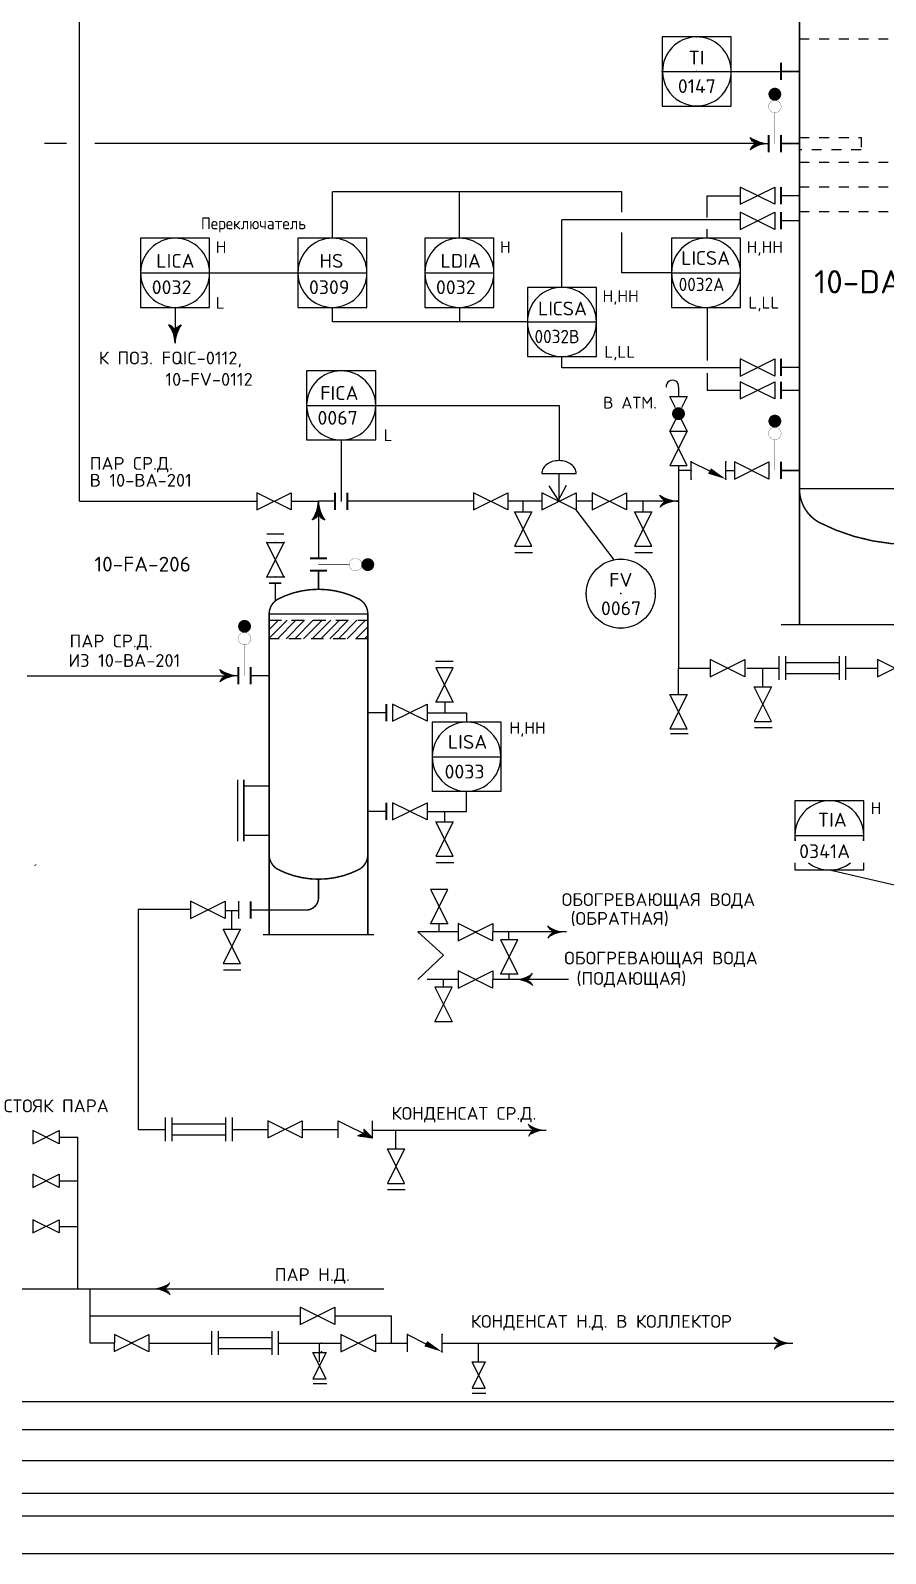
# Model space of a CAD drawing. Extents: x 78 to 490, y 181 to 404.
# Drawn here: x 191.61 to 200.28, y 185.82 to 201.26 of the extents above; entities that cross this region are included whole.
import ezdxf
from ezdxf.enums import TextEntityAlignment as Align

# ---------------------------------------------------------------- set-up
doc = ezdxf.new("R2010")
doc.units = 0
for name, pattern in [('DASH', [0.15625, 0.09375, -0.0625]), ('DASHED', [0.1875, 0.125, -0.0625]), ('SDASH', [0.09375, 0.046875, -0.046875])]:
    doc.linetypes.add(name, pattern=pattern)
doc.layers.get('0').update_dxf_attribs({"linetype": 'CONTINUOUS'})
for name, color, linetype in [('IN-ATTRIBS', 7, 'CONTINUOUS'), ('IN-EQUIPMENT', 7, 'CONTINUOUS'), ('IN-INST-TAP', 7, 'CONTINUOUS'), ('IN-INSTRUMENT', 7, 'SDASH'), ('IN-MIN-PROC', 7, 'CONTINUOUS'), ('IN-PNEUMATIC', 7, 'CONTINUOUS')]:
    doc.layers.add(name, color=color, linetype=linetype)
doc.styles.add('ATTRIBS', font='SIMPLEX', dxfattribs={"width": 0.8, "height": 0.125})
doc.styles.add('NARROW', font='simplex', dxfattribs={"width": 0.75, "height": 0.1})
doc.styles.add('S1', font='simplex.shx')
doc.styles.add('SIMPLEX', font='SIMPLEX.shx')

# ---------------------------------------------------------------- blocks, each defined once
blk = doc.blocks.new('*X21')
at = {"color": 0}
for p, q in [((5, 8.005), (5.182, 8.188)), ((5, 8.094), (5.094, 8.188)), ((5, 8.182), (5.006, 8.188)), ((5.083, 8), (5.271, 8.188)), ((5.172, 8), (5.359, 8.188)), ((5.26, 8), (5.447, 8.188)), ((5.348, 8), (5.536, 8.188)), ((5.437, 8), (5.624, 8.188)), ((5.525, 8), (5.713, 8.188)), ((5.614, 8), (5.801, 8.188)), ((5.702, 8), (5.889, 8.188)), ((5.79, 8), (5.978, 8.188)), ((5.879, 8), (6, 8.121)), ((5.967, 8), (6, 8.033))]:
    blk.add_line(p, q, dxfattribs=at)
blk = doc.blocks.new('VALVTEXT')
at = {"layer": 'IN-ATTRIBS'}
for p in [(0, 0.0625), (0, 0), (0.25, 0.0625), (0.25, 0), (0, -0.0625), (0.25, -0.0625)]:
    blk.add_point(p, dxfattribs=at)
at = {"layer": 'IN-ATTRIBS', "style": 'S1', "flags": 1}
for tag, p in [('IDNUM', (0.125, 0.5625)), ('DWGNO', (0.125, 0.4375)), ('FILENO', (0.125, 0.3125))]:
    blk.add_attdef(tag, text='', height=0.1, dxfattribs=at).set_placement(p, align=Align.CENTER)
at = {"layer": 'IN-ATTRIBS', "style": 'S1'}
for tag, p in [('MODE', (0.125, 0.078125)), ('SIZE', (0.125, -0.1875))]:
    blk.add_attdef(tag, text='', height=0.1, dxfattribs=at).set_placement(p, align=Align.CENTER)
blk = doc.blocks.new('T1FLANGE')
at = {"layer": 'IN-EQUIPMENT', "const_width": 0.015}
blk.add_lwpolyline([(0, 0.0625), (0, -0.0625)], dxfattribs=at)
blk = doc.blocks.new('BUBTEXT')
at = {"layer": 'IN-ATTRIBS'}
for p in [(0, 0.25), (-0.25, 0), (0, 0), (0.25, 0), (0, -0.25)]:
    blk.add_point(p, dxfattribs=at)
at = {"layer": 'IN-ATTRIBS', "flags": 1}
for tag, style, width, p in [('IDNUM', 'ATTRIBS', 0.8, (0.009, 0.584)), ('DWGNO', 'ATTRIBS', 0.8, (0.003, 0.447)), ('FILENO', 'ATTRIBS', 0.8, (-0.003, 0.311)), ('LOC', 'ATTRIBS', 0.8, (-0.08, -0.422)), ('SIG', 'ATTRIBS', 0.8, (-0.087, -0.563)), ('INSTALL', 'ATTRIBS', 0.8, (-0.087, -0.699)), ('SERV', 'ATTRIBS', 0.8, (-0.083, -0.838)), ('DATE', 'ATTRIBS', 0.8, (-0.088, -0.969)), ('DES', 'NARROW', 0.75, (-0.087, -1.102)), ('CSYS', 'NARROW', 0.75, (-0.087, -1.243))]:
    blk.add_attdef(tag, text='', height=0.1, dxfattribs=dict(at, style=style, width=width)).set_placement(p, align=Align.CENTER)
at = {"layer": 'IN-ATTRIBS', "style": 'ATTRIBS', "flags": 1}
blk.add_attdef('SYSCDI', text='', height=0.1, dxfattribs=at).set_placement((-0.312, 0.312), align=Align.RIGHT)
at = {"layer": 'IN-ATTRIBS', "style": 'S1'}
for tag, p in [('XT', (0.324, 0.257)), ('A1', (0.323, 0.115)), ('A2', (0.323, -0.035)), ('A3', (0.323, -0.185)), ('RES', (0.323, -0.342))]:
    blk.add_attdef(tag, p, '', height=0.1, dxfattribs=at)
at = {"layer": 'IN-ATTRIBS', "style": 'ATTRIBS'}
blk.add_attdef('SYSCDV', text='', height=0.1, dxfattribs=at).set_placement((-0.312, 0.141), align=Align.RIGHT)
at = {"layer": 'IN-ATTRIBS', "style": 'S1'}
for tag, p in [('INSTTYPE', (0, 0.05)), ('TAGNUM', (0.002, -0.156)), ('MD', (0.402, -0.565)), ('SZ', (0.402, -0.696))]:
    blk.add_attdef(tag, text='', height=0.1, dxfattribs=at).set_placement(p, align=Align.CENTER)

msp = doc.modelspace()

# ---------------------------------------------------------------- hatches: boundary and pattern name
h = msp.add_hatch()
h.set_pattern_fill('ANSI37', color=2, scale=0.00014, angle=180, style=0)
h.set_pattern_definition([(225, (570.10939357, 476.76929744), (0.00031430896424, -0.00031430896424), []), (315, (570.10939357, 476.76929744), (0.00031430896424, 0.00031430896424), [])])
edge = h.paths.add_edge_path()
edge.add_line((195.076, 190.035), (194.926, 190.057))
edge.add_line((194.926, 190.057), (194.991, 190.08))
edge.add_line((194.991, 190.08), (194.989, 190.124))
edge.add_line((194.989, 190.124), (195.075, 190.036))

# ---------------------------------------------------------------- linework, layer by layer
at = {"color": 5}
for p, q in [((192.105, 200.193), (192.105, 202.349)), ((192.105, 196.486), (192.105, 200.228)), ((198.466, 199.582), (198.803, 199.582)), ((198.466, 199.363), (198.466, 199.582)), ((198.803, 199.337), (196.995, 199.337)), ((196.995, 198.653), (196.995, 199.337)), ((198.466, 199.15), (198.466, 199.243)), ((198.466, 198.451), (198.466, 197.914)), ((196.995, 197.838), (196.995, 197.953)), ((198.803, 197.838), (196.995, 197.838)), ((198.466, 197.785), (198.466, 197.611)), ((198.466, 197.611), (198.803, 197.611)), ((192.105, 196.486), (193.386, 196.486)), ((193.341, 196.486), (193.902, 196.486)), ((194.252, 196.486), (194.528, 196.486)), ((194.696, 196.486), (194.528, 196.486)), ((196.098, 196.486), (194.821, 196.486)), ((196.791, 196.486), (196.448, 196.486)), ((197.301, 196.486), (197.141, 196.486)), ((198.176, 196.486), (197.651, 196.486)), ((194.528, 196.412), (194.528, 195.907)), ((194.528, 196.361), (194.528, 195.919)), ((191.577, 194.719), (193.591, 194.719)), ((192.701, 192.351), (192.701, 190.122)), ((193.231, 192.351), (192.701, 192.351)), ((193.581, 192.339), (193.718, 192.339)), ((193.649, 192.151), (193.649, 192.34)), ((195.794, 191.886), (195.534, 192.123)), ((195.534, 191.641), (195.794, 191.886)), ((191.901, 190.042), (192.09, 190.042)), ((192.09, 188.507), (192.09, 190.042)), ((192.701, 190.122), (192.975, 190.122)), ((193.652, 190.122), (194.014, 190.122)), ((194.364, 190.122), (194.726, 190.122)), ((195.071, 190.114), (196.837, 190.114)), ((195.313, 189.924), (195.313, 190.114)), ((191.901, 189.6), (192.09, 189.6)), ((191.901, 189.139), (192.09, 189.139)), ((191.344, 188.507), (195.19, 188.507)), ((192.209, 188.507), (192.209, 187.959)), ((192.209, 188.233), (194.344, 188.232)), ((194.694, 188.231), (195.269, 188.231)), ((195.269, 187.955), (195.269, 188.231)), ((192.209, 187.959), (192.459, 187.959)), ((192.809, 187.957), (193.444, 187.957)), ((194.121, 187.957), (194.756, 187.957)), ((194.539, 187.768), (194.539, 187.957)), ((195.106, 187.955), (195.431, 187.955)), ((195.781, 187.955), (199.335, 187.955)), ((196.151, 187.766), (196.151, 187.955)), ((105.865, 186.205), (278.747, 186.205))]:
    msp.add_line(p, q, dxfattribs=at)
at = {"color": 5, "linetype": 'DASH'}
for p, q in [((199.403, 201.173), (201.653, 201.173)), ((199.403, 200.173), (200.028, 200.173)), ((200.028, 200.173), (200.028, 200.048)), ((200.028, 200.048), (199.403, 200.048)), ((199.403, 199.923), (201.653, 199.923)), ((199.403, 199.673), (201.653, 199.673)), ((199.403, 199.423), (201.653, 199.423))]:
    msp.add_line(p, q, dxfattribs=at)
at = {"linetype": 'Continuous'}
for p, q in [((198.01, 200.841), (198.71, 200.841)), ((192.725, 198.801), (193.425, 198.801)), ((194.319, 198.801), (195.019, 198.801)), ((195.606, 198.801), (196.306, 198.801)), ((198.106, 198.801), (198.806, 198.801)), ((196.645, 198.303), (197.345, 198.303)), ((194.408, 197.458), (195.108, 197.458)), ((195.681, 193.898), (196.381, 193.898)), ((199.357, 193.1), (200.057, 193.1)), ((196.125, 192.123), (196.111, 192.123)), ((196.121, 191.641), (196.116, 191.641)), ((194.522, 188.233), (194.516, 188.233)), ((192.636, 187.959), (192.631, 187.959)), ((194.062, 187.957), (194.056, 187.957))]:
    msp.add_line(p, q, dxfattribs=at)
at = {"color": 3, "linetype": 'Continuous'}
for p, q in [((191.975, 200.111), (191.751, 200.111)), ((198.966, 200.111), (192.261, 200.111))]:
    msp.add_line(p, q, dxfattribs=at)
for p, q in [((197.604, 199.621), (194.669, 199.621)), ((194.669, 199.151), (194.669, 199.621)), ((195.956, 199.151), (195.956, 199.621)), ((197.604, 199.415), (197.604, 199.621)), ((197.604, 198.801), (197.604, 199.211)), ((193.425, 198.801), (194.319, 198.801)), ((198.106, 198.801), (197.604, 198.801)), ((193.075, 198.451), (193.075, 198.088)), ((194.669, 198.303), (194.669, 198.451)), ((195.956, 198.451), (195.956, 198.303)), ((196.412, 198.303), (194.669, 198.303)), ((196.645, 198.303), (196.412, 198.303)), ((195.108, 197.458), (196.966, 197.458)), ((197.524, 195.893), (197.141, 196.398)), ((194.028, 195.344), (195.028, 195.344)), ((199.707, 192.75), (201.956, 192.236))]:
    msp.add_line(p, q)
at = {"color": 5, "linetype": 'Continuous'}
for p, q in [((198.177, 197.642), (198.177, 197.548)), ((198.177, 196.848), (198.177, 195.986)), ((198.307, 196.798), (198.177, 196.798)), ((198.657, 196.799), (198.743, 196.798)), ((198.177, 195.986), (198.177, 194.796)), ((198.177, 194.529), (198.177, 194.796)), ((198.177, 194.796), (198.499, 194.796)), ((198.868, 194.796), (199.194, 194.796)), ((199.871, 194.796), (200.193, 194.796)), ((195.749, 192.202), (195.749, 192.123)), ((195.749, 192.123), (195.534, 192.123)), ((195.943, 192.123), (195.749, 192.123)), ((196.6, 192.123), (196.293, 192.123)), ((196.456, 192.043), (196.456, 192.123)), ((197.042, 192.123), (196.6, 192.123)), ((196.459, 191.693), (196.459, 191.641)), ((195.943, 191.641), (195.63, 191.641)), ((195.796, 191.563), (195.796, 191.641)), ((196.723, 191.641), (196.293, 191.641)), ((197.062, 191.641), (196.723, 191.641))]:
    msp.add_line(p, q, dxfattribs=at)
at = {"color": 2}
for p, q in [((198.657, 196.711), (198.657, 196.886)), ((199.091, 196.886), (199.091, 196.711)), ((196.791, 196.767), (197.141, 196.767)), ((196.966, 196.486), (196.966, 196.767)), ((196.603, 196.38), (196.603, 196.486)), ((197.819, 196.38), (197.819, 196.486)), ((194.003, 196.157), (194.178, 196.157)), ((196.518, 195.968), (196.697, 195.968)), ((197.734, 195.968), (197.913, 195.968)), ((195.892, 194.862), (195.713, 194.862)), ((199.194, 194.916), (199.194, 194.676)), ((199.262, 194.916), (199.262, 194.676)), ((199.262, 194.851), (199.804, 194.851)), ((199.804, 194.916), (199.804, 194.676)), ((199.871, 194.916), (199.871, 194.676)), ((199.262, 194.74), (199.804, 194.74)), ((195.807, 194.45), (195.807, 194.344)), ((198.946, 194.194), (199.125, 194.194)), ((198.095, 194.132), (198.274, 194.132)), ((195.807, 193.239), (195.807, 193.344)), ((195.722, 192.826), (195.901, 192.826)), ((193.718, 192.434), (193.718, 192.259)), ((193.564, 191.739), (193.742, 191.739)), ((192.975, 190.242), (192.975, 190.002)), ((193.043, 190.242), (193.043, 190.002)), ((193.043, 190.177), (193.585, 190.177)), ((193.585, 190.242), (193.585, 190.002)), ((193.652, 190.242), (193.652, 190.002)), ((194.726, 190.035), (194.726, 190.21)), ((194.726, 190.21), (195.076, 190.035)), ((195.076, 190.035), (195.076, 190.21)), ((193.043, 190.067), (193.585, 190.067)), ((194.926, 190.057), (194.991, 190.08)), ((195.076, 190.035), (194.926, 190.057)), ((194.989, 190.124), (195.075, 190.036)), ((195.228, 189.512), (195.407, 189.512)), ((193.444, 188.077), (193.444, 187.837)), ((193.512, 188.077), (193.512, 187.837)), ((193.512, 188.012), (194.054, 188.012)), ((194.054, 188.077), (194.054, 187.837)), ((194.121, 188.077), (194.121, 187.837)), ((195.431, 188.043), (195.617, 187.95)), ((195.431, 187.868), (195.431, 188.043)), ((195.781, 187.868), (195.781, 188.043)), ((193.512, 187.902), (194.054, 187.902)), ((194.474, 187.546), (194.611, 187.546)), ((196.086, 187.45), (196.223, 187.45))]:
    msp.add_line(p, q, dxfattribs=at)
at = {"color": 7}
for p, q in [((196.966, 196.486), (196.865, 196.644)), ((196.953, 196.485), (197.043, 196.65))]:
    msp.add_line(p, q, dxfattribs=at)
at = {"color": 2, "linetype": 'Continuous'}
msp.add_line((199.031, 194.606), (199.031, 194.796), dxfattribs=at)
at = {"color": 3}
for p, q in [((170.354, 187.365), (222.109, 187.365)), ((116.38, 187.08), (277.715, 187.08)), ((116.213, 186.766), (277.81, 186.766)), ((106.748, 186.436), (278.396, 186.436))]:
    msp.add_line(p, q, dxfattribs=at)
at = {"color": 6}
msp.add_line((79.948, 185.824), (463.566, 185.824), dxfattribs=at)
for points in [[(198.71, 200.787), (198.71, 201.191), (198.01, 201.191), (198.01, 200.787)], [(198.01, 200.787), (198.01, 200.491), (198.71, 200.491), (198.71, 200.787)], [(193.425, 198.747), (193.425, 199.151), (192.725, 199.151), (192.725, 198.747)], [(195.019, 198.747), (195.019, 199.151), (194.319, 199.151), (194.319, 198.747)], [(196.306, 198.747), (196.306, 199.151), (195.606, 199.151), (195.606, 198.747)], [(198.806, 198.747), (198.806, 199.151), (198.106, 199.151), (198.106, 198.747)], [(192.725, 198.801), (192.725, 198.451), (193.425, 198.451), (193.425, 198.747)], [(194.319, 198.747), (194.319, 198.451), (195.019, 198.451), (195.019, 198.747)], [(195.606, 198.747), (195.606, 198.451), (196.306, 198.451), (196.306, 198.747)], [(197.345, 198.249), (197.345, 198.653), (196.645, 198.653), (196.645, 198.249)], [(198.106, 198.747), (198.106, 198.451), (198.806, 198.451), (198.806, 198.747)], [(196.645, 198.249), (196.645, 197.953), (197.345, 197.953), (197.345, 198.303)], [(195.108, 197.404), (195.108, 197.808), (194.408, 197.808), (194.408, 197.404)], [(194.408, 197.404), (194.408, 197.108), (195.108, 197.108), (195.108, 197.404)], [(196.381, 193.844), (196.381, 194.248), (195.681, 194.248), (195.681, 193.844)], [(195.681, 193.844), (195.681, 193.548), (196.381, 193.548), (196.381, 193.844)], [(200.057, 193.046), (200.057, 193.45), (199.357, 193.45), (199.357, 193.046)], [(199.357, 192.822), (199.357, 192.75), (200.057, 192.75), (200.057, 192.822)]]:
    msp.add_lwpolyline(points)
at = {"color": 2}
for points, const_width in [([(199.121, 200.611, 1), (199.186, 200.611, 1)], 0.065), ([(199.09, 200.486, 1), (199.217, 200.486, 1)], 0.0025), ([(198.177, 197.341, 1), (198.177, 197.406, 1)], 0.0656), ([(199.121, 197.298, 1), (199.186, 197.298, 1)], 0.065), ([(199.09, 197.173, 1), (199.217, 197.173, 1)], 0.0025), ([(194.903, 195.908, 1), (194.903, 195.78, 1)], 0.0025), ([(195.028, 195.877, 1), (195.028, 195.812, 1)], 0.065), ([(193.746, 195.219, 1), (193.811, 195.219, 1)], 0.065), ([(193.715, 195.094, 1), (193.842, 195.094, 1)], 0.0025)]:
    msp.add_lwpolyline(points, format="xyb", close=True, dxfattribs=dict(at, const_width=const_width))
for points, const_width in [([(199.153, 200.423), (199.153, 200.111)], 0.005), ([(199.091, 200.023), (199.091, 200.198)], 0.021), ([(199.153, 197.111), (199.153, 196.798)], 0.005), ([(194.696, 196.573), (194.696, 196.398)], 0.021), ([(194.821, 196.573), (194.821, 196.398)], 0.021), ([(194.441, 195.907), (194.616, 195.907)], 0.021), ([(194.841, 195.844), (194.528, 195.844)], 0.005), ([(193.778, 195.032), (193.778, 194.719)], 0.005), ([(193.716, 194.632), (193.716, 194.807)], 0.021)]:
    msp.add_lwpolyline(points, dxfattribs=dict(at, const_width=const_width))
at = {"color": 3, "linetype": 'Continuous'}
for points in [[(198.966, 200.111, -0.206864), (198.903, 200.173, -0.206864)], [(199.091, 200.111, 0.150368), (198.903, 200.048, 0.150368)], [(198.966, 200.111, 0.206864), (198.903, 200.048, 0.206864)]]:
    msp.add_lwpolyline(points, format="xyb", dxfattribs=at)
at = {"color": 2}
for points in [[(198.803, 199.495), (199.153, 199.67), (199.153, 199.495), (198.803, 199.67)], [(198.803, 199.241), (199.153, 199.416), (199.153, 199.241), (198.803, 199.416)], [(198.803, 197.755), (199.153, 197.93), (199.153, 197.755), (198.803, 197.93)], [(198.803, 197.523), (199.153, 197.698), (199.153, 197.523), (198.803, 197.698)], [(198.265, 196.848), (198.09, 197.198), (198.265, 197.198), (198.09, 196.848)], [(198.743, 196.711), (199.093, 196.886), (199.093, 196.711), (198.743, 196.886)], [(193.902, 196.398), (194.252, 196.573), (194.252, 196.398), (193.902, 196.573)], [(196.098, 196.398), (196.448, 196.573), (196.448, 196.398), (196.098, 196.573)], [(196.791, 196.398), (197.141, 196.573), (197.141, 196.398), (196.791, 196.573)], [(197.301, 196.398), (197.651, 196.573), (197.651, 196.398), (197.301, 196.573)], [(196.691, 196.03), (196.516, 196.38), (196.691, 196.38), (196.516, 196.03)], [(197.907, 196.03), (197.732, 196.38), (197.907, 196.38), (197.732, 196.03)], [(194.178, 195.719), (194.003, 196.069), (194.178, 196.069), (194.003, 195.719)], [(195.719, 194.8), (195.894, 194.45), (195.719, 194.45), (195.894, 194.8)], [(198.499, 194.708), (198.849, 194.883), (198.849, 194.708), (198.499, 194.883)], [(200.193, 194.708), (200.543, 194.883), (200.543, 194.708), (200.193, 194.883)], [(198.265, 194.179), (198.09, 194.529), (198.265, 194.529), (198.09, 194.179)], [(199.118, 194.256), (198.943, 194.606), (199.118, 194.606), (198.943, 194.256)], [(195.278, 194.257), (195.628, 194.432), (195.628, 194.257), (195.278, 194.432)], [(195.278, 193.257), (195.628, 193.432), (195.628, 193.257), (195.278, 193.432)], [(195.894, 192.889), (195.719, 193.239), (195.894, 193.239), (195.719, 192.889)], [(195.665, 192.554), (195.84, 192.204), (195.665, 192.204), (195.84, 192.554)], [(193.231, 192.259), (193.581, 192.434), (193.581, 192.259), (193.231, 192.434)], [(193.736, 191.801), (193.561, 192.151), (193.736, 192.151), (193.561, 191.801)], [(196.293, 192.032), (195.944, 192.207), (195.943, 192.032), (196.294, 192.207)], [(196.372, 192.043), (196.547, 191.693), (196.372, 191.693), (196.547, 192.043)], [(196.293, 191.552), (195.944, 191.727), (195.943, 191.552), (196.294, 191.727)], [(195.708, 191.563), (195.883, 191.213), (195.708, 191.213), (195.883, 191.563)], [(194.014, 190.035), (194.364, 190.21), (194.364, 190.035), (194.014, 190.21)], [(191.632, 189.975), (191.901, 190.109), (191.901, 189.975), (191.632, 190.109)], [(195.401, 189.574), (195.226, 189.924), (195.401, 189.924), (195.226, 189.574)], [(191.632, 189.533), (191.901, 189.667), (191.901, 189.533), (191.632, 189.667)], [(191.632, 189.072), (191.901, 189.206), (191.901, 189.072), (191.632, 189.206)], [(194.694, 188.144), (194.344, 188.319), (194.344, 188.144), (194.694, 188.319)], [(192.808, 187.869), (192.459, 188.045), (192.458, 187.87), (192.809, 188.044)], [(195.106, 187.868), (194.756, 188.043), (194.756, 187.868), (195.106, 188.043)], [(194.606, 187.594), (194.472, 187.862), (194.606, 187.862), (194.472, 187.594)], [(196.218, 187.498), (196.084, 187.766), (196.218, 187.766), (196.084, 187.498)]]:
    msp.add_lwpolyline(points, close=True, dxfattribs=at)
for points in [[(193.075, 198.213, 0.206864), (193.012, 198.275)], [(193.075, 198.088, 0.150368), (193.012, 198.275)], [(193.075, 198.213, -0.206864), (193.137, 198.275)]]:
    msp.add_lwpolyline(points, format="xyb")
for points in [[(198.148, 197.432), (198.09, 197.548), (198.265, 197.548), (198.206, 197.432)], [(198.148, 197.315), (198.09, 197.198), (198.265, 197.198), (198.206, 197.315)], [(198.307, 196.711), (198.307, 196.886), (198.492, 196.793)]]:
    msp.add_lwpolyline(points, dxfattribs=at)
msp.add_lwpolyline([(197.141, 196.767, 0.126822), (197.128, 196.815, 0.10607), (197.09, 196.86, 0.085783), (197.035, 196.888, 0.075445), (196.966, 196.898, 0.075445), (196.897, 196.888, 0.085783), (196.842, 196.86, 0.10607), (196.803, 196.815, 0.126822), (196.791, 196.767, 0.126822)], format="xyb", dxfattribs=at)
at = {"color": 5}
for points in [[(194.528, 196.486, 0.150368), (194.591, 196.298, 0.150368)], [(198.051, 196.486, -0.206864), (197.989, 196.548, -0.206864)], [(198.051, 196.486, 0.206864), (197.989, 196.423, 0.206864)], [(194.528, 196.361, -0.206864), (194.466, 196.298, -0.206864)], [(194.528, 196.361, 0.206864), (194.591, 196.298, 0.206864)], [(193.591, 194.719, -0.206864), (193.528, 194.782, -0.206864)], [(193.716, 194.719, 0.150368), (193.528, 194.657, 0.150368)], [(193.591, 194.719, 0.206864), (193.528, 194.657, 0.206864)], [(196.917, 192.123, -0.206864), (196.854, 192.185, -0.206864)], [(196.917, 192.123, 0.206864), (196.854, 192.06, 0.206864)], [(196.633, 191.641, 0.206864), (196.696, 191.703, 0.206864)], [(196.633, 191.641, -0.206864), (196.696, 191.578, -0.206864)], [(196.718, 190.114, -0.206864), (196.655, 190.176, -0.206864)], [(196.718, 190.114, 0.206864), (196.655, 190.051, 0.206864)], [(192.959, 188.507, 0.206864), (193.022, 188.57, 0.206864)], [(192.959, 188.507, -0.206864), (193.022, 188.445, -0.206864)], [(199.21, 187.955, -0.206864), (199.148, 188.018)], [(199.21, 187.955, 0.206864), (199.148, 187.893)]]:
    msp.add_lwpolyline(points, format="xyb", dxfattribs=at)
at = {"color": 6}
for points, const_width in [([(194.441, 195.782), (194.616, 195.782)], 0.021), ([(194.528, 195.594), (194.528, 195.782)], 0.015), ([(194.028, 195.657), (194.153, 195.657)], 0.015), ([(194.091, 195.469), (194.091, 195.657)], 0.015), ([(193.841, 194.632), (193.841, 194.807)], 0.021), ([(194.028, 194.719), (193.841, 194.719)], 0.015), ([(195.028, 194.344), (195.216, 194.344)], 0.015), ([(195.216, 194.432), (195.216, 194.257)], 0.021), ([(193.708, 193.04), (193.708, 193.665)], 0.015), ([(193.771, 193.04), (193.771, 193.665)], 0.015), ([(194.021, 193.602), (193.771, 193.602)], 0.015), ([(195.216, 193.432), (195.216, 193.257)], 0.021), ([(195.028, 193.344), (195.216, 193.344)], 0.015), ([(194.021, 193.102), (193.771, 193.102)], 0.015), ([(194.028, 192.907), (194.028, 192.094)], 0.015), ([(195.028, 192.907), (195.028, 192.094)], 0.015), ([(193.841, 192.432), (193.841, 192.257)], 0.021), ([(194.028, 192.344), (193.841, 192.344)], 0.015), ([(193.966, 192.094), (195.091, 192.094)], 0.015)]:
    msp.add_lwpolyline(points, dxfattribs=dict(at, const_width=const_width))
at = {"color": 6, "const_width": 0.015}
msp.add_lwpolyline([(195.028, 195.344, 0.267949), (194.942, 195.494, 0.242718), (194.115, 195.494, 0.267949), (194.028, 195.344), (194.028, 192.907, 0.267949), (194.115, 192.757, 0.242718), (194.942, 192.757, 0.267949), (195.028, 192.907)], format="xyb", close=True, dxfattribs=at)
msp.add_lwpolyline([(194.028, 192.344), (194.403, 192.344, 0.414214), (194.528, 192.469), (194.528, 192.657)], format="xyb", dxfattribs=at)
msp.add_circle((197.592, 195.55), 0.35)
for centre, radius, start, end in [((198.363, 200.843), 0.348, 2.4933, 180.3164), ((198.363, 200.84), 0.348, 179.8408, 2.9688), ((193.075, 198.801), 0.35, 0, 180), ((194.669, 198.801), 0.35, 360, 180), ((195.956, 198.801), 0.35, 360, 180), ((198.456, 198.801), 0.35, 360, 180), ((193.075, 198.801), 0.35, 180, 0), ((194.669, 198.801), 0.35, 180, 0), ((195.956, 198.801), 0.35, 180, 0), ((198.456, 198.801), 0.35, 180, 0), ((196.995, 198.303), 0.35, 0, 180), ((193.411, 198.08), 0.336, 144.4623, 178.6678), ((196.995, 198.303), 0.35, 180, 360), ((194.758, 197.458), 0.35, 360, 180), ((194.758, 197.458), 0.35, 180, 0), ((196.029, 193.9), 0.348, 359.6296, 180.3704), ((196.029, 193.895), 0.348, 178.8556, 0.4035), ((199.707, 193.1), 0.35, 351.1529, 188.8471), ((199.707, 193.1), 0.35, 232.6037, 307.3963)]:
    msp.add_arc(centre, radius, start, end)
at = {"color": 3, "linetype": 'Continuous'}
msp.add_arc((199.099, 200.447), 0.336, 234.4623, 268.6678, dxfattribs=at)
at = {"color": 5, "linetype": 'Continuous'}
msp.add_arc((198.115, 197.65), 0.063, 352.875, 187.125, dxfattribs=at)
at = {"color": 5}
for centre, start, end in [((194.192, 196.494), 324.4623, 358.6678), ((198.184, 196.822), 234.4623, 268.6678), ((193.724, 195.055), 234.4623, 268.6678)]:
    msp.add_arc(centre, 0.336, start, end, dxfattribs=at)
at = {"color": 3, "linetype": 'Continuous'}
for points in [[(198.937, 200.152), (198.911, 200.157), (198.903, 200.173)], [(198.937, 200.07), (198.911, 200.064), (198.903, 200.048)], [(198.974, 200.135), (198.922, 200.142), (198.937, 200.152), (198.911, 200.157)], [(198.974, 200.087), (198.922, 200.079), (198.937, 200.07), (198.911, 200.064)], [(199.012, 200.122), (198.935, 200.129), (198.974, 200.135), (198.922, 200.142)], [(199.012, 200.099), (198.935, 200.092), (198.974, 200.087), (198.922, 200.079)], [(199.051, 200.114), (198.95, 200.119), (199.012, 200.122), (198.935, 200.129)], [(199.051, 200.107), (198.95, 200.103), (199.012, 200.099), (198.935, 200.092)], [(199.091, 200.111), (198.966, 200.111), (199.051, 200.114), (198.95, 200.119)], [(199.091, 200.111), (198.966, 200.111), (199.051, 200.107), (198.95, 200.103)]]:
    msp.add_solid(points, dxfattribs=at)
for points in [[(193.034, 198.242), (193.029, 198.267), (193.012, 198.275)], [(193.051, 198.205), (193.044, 198.257), (193.034, 198.242), (193.029, 198.267)], [(193.064, 198.167), (193.056, 198.244), (193.051, 198.205), (193.044, 198.257)], [(193.072, 198.128), (193.067, 198.229), (193.064, 198.167), (193.056, 198.244)], [(193.075, 198.088), (193.075, 198.213), (193.072, 198.128), (193.067, 198.229)], [(193.075, 198.088), (193.075, 198.213), (193.078, 198.128), (193.083, 198.229)], [(193.078, 198.128), (193.083, 198.229), (193.086, 198.167), (193.094, 198.244)], [(193.086, 198.167), (193.094, 198.244), (193.099, 198.205), (193.106, 198.257)], [(193.099, 198.205), (193.106, 198.257), (193.116, 198.242), (193.121, 198.267)], [(193.116, 198.242), (193.121, 198.267), (193.137, 198.275)]]:
    msp.add_solid(points)
at = {"color": 2}
for points in [[(198.476, 196.766), (198.657, 196.711), (198.507, 196.82)], [(195.601, 187.924), (195.781, 187.868), (195.631, 187.977)]]:
    msp.add_solid(points, dxfattribs=at)
at = {"color": 5}
for points in [[(194.528, 196.486), (194.528, 196.361), (194.525, 196.446), (194.52, 196.344)], [(194.528, 196.486), (194.528, 196.361), (194.532, 196.446), (194.536, 196.344)], [(198.023, 196.527), (197.997, 196.532), (197.989, 196.548)], [(198.059, 196.51), (198.008, 196.517), (198.023, 196.527), (197.997, 196.532)], [(198.059, 196.462), (198.008, 196.454), (198.023, 196.445), (197.997, 196.439)], [(198.097, 196.497), (198.02, 196.504), (198.059, 196.51), (198.008, 196.517)], [(198.097, 196.474), (198.02, 196.467), (198.059, 196.462), (198.008, 196.454)], [(198.137, 196.489), (198.035, 196.494), (198.097, 196.497), (198.02, 196.504)], [(198.137, 196.482), (198.035, 196.478), (198.097, 196.474), (198.02, 196.467)], [(198.176, 196.486), (198.051, 196.486), (198.137, 196.489), (198.035, 196.494)], [(198.176, 196.486), (198.051, 196.486), (198.137, 196.482), (198.035, 196.478)], [(194.487, 196.332), (194.482, 196.306), (194.466, 196.298)], [(194.504, 196.368), (194.497, 196.317), (194.487, 196.332), (194.482, 196.306)], [(194.517, 196.406), (194.51, 196.33), (194.504, 196.368), (194.497, 196.317)], [(194.525, 196.446), (194.52, 196.344), (194.517, 196.406), (194.51, 196.33)], [(194.532, 196.446), (194.536, 196.344), (194.54, 196.406), (194.547, 196.33)], [(194.54, 196.406), (194.547, 196.33), (194.552, 196.368), (194.56, 196.317)], [(194.552, 196.368), (194.56, 196.317), (194.57, 196.332), (194.575, 196.306)], [(194.57, 196.332), (194.575, 196.306), (194.591, 196.298)], [(198.023, 196.445), (197.997, 196.439), (197.989, 196.423)], [(193.562, 194.76), (193.536, 194.765), (193.528, 194.782)], [(193.599, 194.743), (193.547, 194.751), (193.562, 194.76), (193.536, 194.765)], [(193.562, 194.678), (193.536, 194.673), (193.528, 194.657)], [(193.599, 194.695), (193.547, 194.688), (193.562, 194.678), (193.536, 194.673)], [(193.637, 194.73), (193.56, 194.738), (193.599, 194.743), (193.547, 194.751)], [(193.637, 194.708), (193.56, 194.7), (193.599, 194.695), (193.547, 194.688)], [(193.676, 194.722), (193.575, 194.727), (193.637, 194.73), (193.56, 194.738)], [(193.676, 194.716), (193.575, 194.711), (193.637, 194.708), (193.56, 194.7)], [(193.716, 194.719), (193.591, 194.719), (193.676, 194.722), (193.575, 194.727)], [(193.716, 194.719), (193.591, 194.719), (193.676, 194.716), (193.575, 194.711)], [(191.638, 192.791), (191.664, 192.796), (191.672, 192.812)], [(196.888, 192.164), (196.862, 192.169), (196.854, 192.185)], [(196.924, 192.147), (196.873, 192.154), (196.888, 192.164), (196.862, 192.169)], [(196.962, 192.134), (196.886, 192.141), (196.924, 192.147), (196.873, 192.154)], [(197.002, 192.126), (196.9, 192.131), (196.962, 192.134), (196.886, 192.141)], [(196.888, 192.082), (196.862, 192.076), (196.854, 192.06)], [(196.924, 192.099), (196.873, 192.091), (196.888, 192.082), (196.862, 192.076)], [(196.962, 192.111), (196.886, 192.104), (196.924, 192.099), (196.873, 192.091)], [(197.002, 192.119), (196.9, 192.115), (196.962, 192.111), (196.886, 192.104)], [(197.042, 192.123), (196.917, 192.123), (197.002, 192.126), (196.9, 192.131)], [(197.042, 192.123), (196.917, 192.123), (197.002, 192.119), (196.9, 192.115)], [(196.626, 191.665), (196.677, 191.672), (196.662, 191.682), (196.688, 191.687)], [(196.662, 191.682), (196.688, 191.687), (196.696, 191.703)], [(196.508, 191.641), (196.633, 191.641), (196.548, 191.644), (196.65, 191.649)], [(196.508, 191.641), (196.633, 191.641), (196.548, 191.638), (196.65, 191.633)], [(196.548, 191.644), (196.65, 191.649), (196.588, 191.652), (196.664, 191.659)], [(196.548, 191.638), (196.65, 191.633), (196.588, 191.629), (196.664, 191.622)], [(196.588, 191.652), (196.664, 191.659), (196.626, 191.665), (196.677, 191.672)], [(196.588, 191.629), (196.664, 191.622), (196.626, 191.617), (196.677, 191.609)], [(196.626, 191.617), (196.677, 191.609), (196.662, 191.6), (196.688, 191.595)], [(196.662, 191.6), (196.688, 191.595), (196.696, 191.578)], [(196.689, 190.155), (196.663, 190.16), (196.655, 190.176)], [(196.725, 190.138), (196.674, 190.145), (196.689, 190.155), (196.663, 190.16)], [(196.763, 190.125), (196.687, 190.132), (196.725, 190.138), (196.674, 190.145)], [(196.725, 190.089), (196.674, 190.082), (196.689, 190.072), (196.663, 190.067)], [(196.763, 190.102), (196.687, 190.095), (196.725, 190.089), (196.674, 190.082)], [(196.803, 190.117), (196.701, 190.122), (196.763, 190.125), (196.687, 190.132)], [(196.803, 190.11), (196.701, 190.106), (196.763, 190.102), (196.687, 190.095)], [(196.843, 190.114), (196.718, 190.114), (196.803, 190.117), (196.701, 190.122)], [(196.843, 190.114), (196.718, 190.114), (196.803, 190.11), (196.701, 190.106)], [(192.834, 188.507), (192.959, 188.507), (192.874, 188.511), (192.975, 188.515)], [(192.834, 188.507), (192.959, 188.507), (192.874, 188.504), (192.975, 188.499)], [(192.874, 188.511), (192.975, 188.515), (192.913, 188.519), (192.99, 188.526)], [(192.874, 188.504), (192.975, 188.499), (192.913, 188.496), (192.99, 188.489)], [(192.913, 188.519), (192.99, 188.526), (192.951, 188.531), (193.003, 188.539)], [(192.913, 188.496), (192.99, 188.489), (192.951, 188.483), (193.003, 188.476)], [(192.951, 188.531), (193.003, 188.539), (192.988, 188.548), (193.014, 188.554)], [(192.951, 188.483), (193.003, 188.476), (192.988, 188.466), (193.014, 188.461)], [(192.988, 188.548), (193.014, 188.554), (193.022, 188.57)], [(192.988, 188.466), (193.014, 188.461), (193.022, 188.445)], [(199.182, 187.997), (199.156, 188.002), (199.148, 188.018)], [(199.218, 187.98), (199.166, 187.987), (199.182, 187.997), (199.156, 188.002)], [(199.256, 187.967), (199.179, 187.974), (199.218, 187.98), (199.166, 187.987)], [(199.295, 187.959), (199.194, 187.963), (199.256, 187.967), (199.179, 187.974)], [(199.182, 187.914), (199.156, 187.909), (199.148, 187.893)], [(199.218, 187.931), (199.166, 187.924), (199.182, 187.914), (199.156, 187.909)], [(199.256, 187.944), (199.179, 187.937), (199.218, 187.931), (199.166, 187.924)], [(199.295, 187.952), (199.194, 187.947), (199.256, 187.944), (199.179, 187.937)], [(199.335, 187.955), (199.21, 187.955), (199.295, 187.959), (199.194, 187.963)], [(199.335, 187.955), (199.21, 187.955), (199.295, 187.952), (199.194, 187.947)]]:
    msp.add_solid(points, dxfattribs=at)
at = {"layer": 'IN-ATTRIBS', "color": 2}
for p in [(195.431, 188.043), (195.781, 188.043), (194.56, 187.955), (194.56, 187.868), (195.781, 187.868)]:
    msp.add_point(p, dxfattribs=at)
at = {"layer": 'IN-EQUIPMENT', "color": 6}
msp.add_line((201.653, 196.611), (199.403, 196.611), dxfattribs=at)
at = {"layer": 'IN-EQUIPMENT', "color": 7}
msp.add_line((194.028, 195.344), (195.028, 195.344), dxfattribs=at)
at = {"layer": 'IN-EQUIPMENT', "color": 6, "const_width": 0.015}
msp.add_lwpolyline([(201.653, 205.923, 0.267949), (201.459, 206.26, 0.242718), (199.598, 206.26, 0.267949), (199.403, 205.923), (199.403, 196.611, 0.267949), (199.598, 196.274, 0.242718), (201.459, 196.274, 0.267949), (201.653, 196.611)], format="xyb", close=True, dxfattribs=at)
at = {"layer": 'IN-EQUIPMENT', "color": 6}
for points, const_width in [([(199.216, 200.754), (199.216, 200.929)], 0.021), ([(199.403, 200.841), (199.216, 200.841)], 0.015), ([(199.216, 200.023), (199.216, 200.198)], 0.021), ([(199.403, 200.111), (199.216, 200.111)], 0.015), ([(199.216, 199.495), (199.216, 199.67)], 0.021), ([(199.403, 199.582), (199.216, 199.582)], 0.015), ([(199.216, 199.241), (199.216, 199.416)], 0.021), ([(199.403, 199.329), (199.216, 199.329)], 0.015), ([(199.216, 197.755), (199.216, 197.93)], 0.021), ([(199.403, 197.843), (199.216, 197.843)], 0.015), ([(199.216, 197.523), (199.216, 197.698)], 0.021), ([(199.403, 197.611), (199.216, 197.611)], 0.015), ([(199.216, 196.711), (199.216, 196.886)], 0.021), ([(199.403, 196.798), (199.216, 196.798)], 0.015), ([(199.403, 196.611), (199.403, 195.236)], 0.015), ([(199.216, 195.236), (201.841, 195.236)], 0.015)]:
    msp.add_lwpolyline(points, dxfattribs=dict(at, const_width=const_width))
at = {"layer": 'IN-EQUIPMENT', "color": 7, "linetype": 'DASHED'}
msp.add_lwpolyline([(194.028, 195.282), (195.028, 195.282), (195.028, 195.094), (194.028, 195.094)], close=True, dxfattribs=at)
at = {"layer": 'IN-INST-TAP', "color": 7}
msp.add_line((194.758, 197.108), (194.758, 196.485), dxfattribs=at)
at = {"layer": 'IN-INST-TAP', "color": 5}
for p, q in [((195.628, 194.344), (196.028, 194.344)), ((196.028, 194.344), (196.028, 194.248)), ((196.028, 193.344), (196.028, 193.548)), ((195.628, 193.344), (196.028, 193.344))]:
    msp.add_line(p, q, dxfattribs=at)
at = {"layer": 'IN-INST-TAP', "color": 7}
msp.add_lwpolyline([(198.71, 200.841), (199.216, 200.841)], dxfattribs=at)
at = {"layer": 'IN-MIN-PROC', "color": 7}
msp.add_line((196.098, 196.486), (195.956, 196.486), dxfattribs=at)
at = {"layer": 'IN-PNEUMATIC', "color": 7}
msp.add_line((196.966, 197.458), (196.966, 196.898), dxfattribs=at)

# ---------------------------------------------------------------- block references
at = {"color": 2, "xscale": 1.4, "yscale": 1.4, "zscale": 1.4}
msp.add_blockref('VALVTEXT', (198.307, 196.798), dxfattribs=at)
at = {"layer": 'IN-EQUIPMENT', "color": 7}
for name, p in [('T1FLANGE', (199.216, 196.798)), ('*X21', (189.028, 187.094))]:
    msp.add_blockref(name, p, dxfattribs=at)
at = {"layer": 'IN-INSTRUMENT', "color": 7, "xscale": 1.4, "yscale": 1.4, "zscale": 1.4}
msp.add_blockref('BUBTEXT', (198.36, 200.841), dxfattribs=at).add_auto_attribs({'INSTTYPE': 'TI', 'TAGNUM': '0147'})
at = {"layer": 'IN-INSTRUMENT', "color": 7, "linetype": 'DASH', "xscale": 1.4, "yscale": 1.4, "zscale": 1.4}
msp.add_blockref('BUBTEXT', (197.592, 195.55), dxfattribs=at).add_auto_attribs({'INSTTYPE': 'FV', 'TAGNUM': '0067'})
at = {"layer": 'IN-MIN-PROC', "color": 7, "xscale": 1.4, "yscale": 1.4, "zscale": 1.4, "rotation": 90}
msp.add_blockref('VALVTEXT', (194.091, 195.719), dxfattribs=at)

# ---------------------------------------------------------------- texts
at = {"color": 7, "linetype": 'Continuous', "style": 'SIMPLEX', "width": 0.9}
msp.add_text('Переключатель', height=0.12, dxfattribs=at).set_placement((193.337, 199.242))
at = {"color": 7, "linetype": 'Continuous', "style": 'SIMPLEX'}
for s, p in [('H', (193.487, 199.002)), ('H', (196.368, 199.002)), ('H,HH', (198.868, 199.002)), ('H,HH', (197.407, 198.505)), ('L', (193.487, 198.437)), ('L,LL', (198.886, 198.439)), ('L,LL', (197.425, 197.941)), ('L', (195.188, 197.096))]:
    msp.add_text(s, height=0.12, dxfattribs=at).set_placement(p)
at = {"color": 7, "style": 'SIMPLEX'}
for s, p in [('LICA', (192.884, 198.852)), ('HS', (194.539, 198.852)), ('LDIA', (195.765, 198.852)), ('LIСSA', (198.204, 198.881)), ('0032', (192.838, 198.585)), ('0309', (194.432, 198.585)), ('0032', (195.719, 198.585)), ('LIСSA', (196.753, 198.369)), ('FICA', (194.546, 197.513)), ('0067', (194.518, 197.262))]:
    msp.add_text(s, height=0.14, dxfattribs=at).set_placement(p)
at = {"color": 4, "linetype": 'Continuous'}
for s, height, style, p in [('10-DA-201', 0.2352, 'S1', (199.552, 198.593)), ('10-FA-206', 0.15, 'SIMPLEX', (192.257, 195.774))]:
    msp.add_text(s, height=height, dxfattribs=dict(at, style=style)).set_placement(p)
at = {"color": 7, "style": 'SIMPLEX', "width": 0.9}
for s, p in [('0032A', (198.179, 198.616)), ('0032B', (196.718, 198.088))]:
    msp.add_text(s, height=0.135, dxfattribs=at).set_placement(p)
at = {"color": 1, "linetype": 'Continuous', "style": 'SIMPLEX'}
msp.add_text('В АТМ.', height=0.12, dxfattribs=at).set_placement((197.413, 197.425))
at = {"style": 'SIMPLEX'}
for s, height, p in [('H,HH', 0.12, (196.464, 194.129)), ('LISA', 0.14, (195.84, 193.978)), ('0033', 0.14, (195.806, 193.677))]:
    msp.add_text(s, height=height, dxfattribs=at).set_placement(p)
at = {"linetype": 'Continuous', "style": 'SIMPLEX'}
for s, height, p in [('H', 0.12, (200.125, 193.317)), ('TIA', 0.14, (199.589, 193.189)), ('0341A', 0.14, (199.4, 192.87))]:
    msp.add_text(s, height=height, dxfattribs=at).set_placement(p)
at = {"layer": 'IN-INSTRUMENT', "color": 1, "style": 'SIMPLEX'}
for s, p in [('К ПОЗ. FQIC-0112,', (192.3, 197.873)), ('10-FV-0112', (192.976, 197.656)), ('ПАР СР.Д.', (192.209, 196.805)), ('В 10-BA-201', (192.209, 196.634)), ('ПАР СР.Д.', (192.005, 195.005)), ('ИЗ 10-ВА-201', (191.994, 194.808)), ('ОБОГРЕВАЮЩАЯ ВОДА', (196.993, 192.385)), ('(ОБРАТНАЯ)', (197.083, 192.194)), ('ОБОГРЕВАЮЩАЯ ВОДА', (197.019, 191.793)), ('(ПОДАЮЩАЯ)', (197.143, 191.586)), ('СТОЯК ПАРА', (191.338, 190.295)), ('КОНДЕНСАТ СР.Д.', (195.267, 190.219)), ('ПАР Н.Д.', (194.085, 188.585)), ('КОНДЕНСАТ Н.Д. В КОЛЛЕКТОР', (196.072, 188.111))]:
    msp.add_text(s, height=0.13, dxfattribs=at).set_placement(p)

doc.saveas('drawing.dxf')
